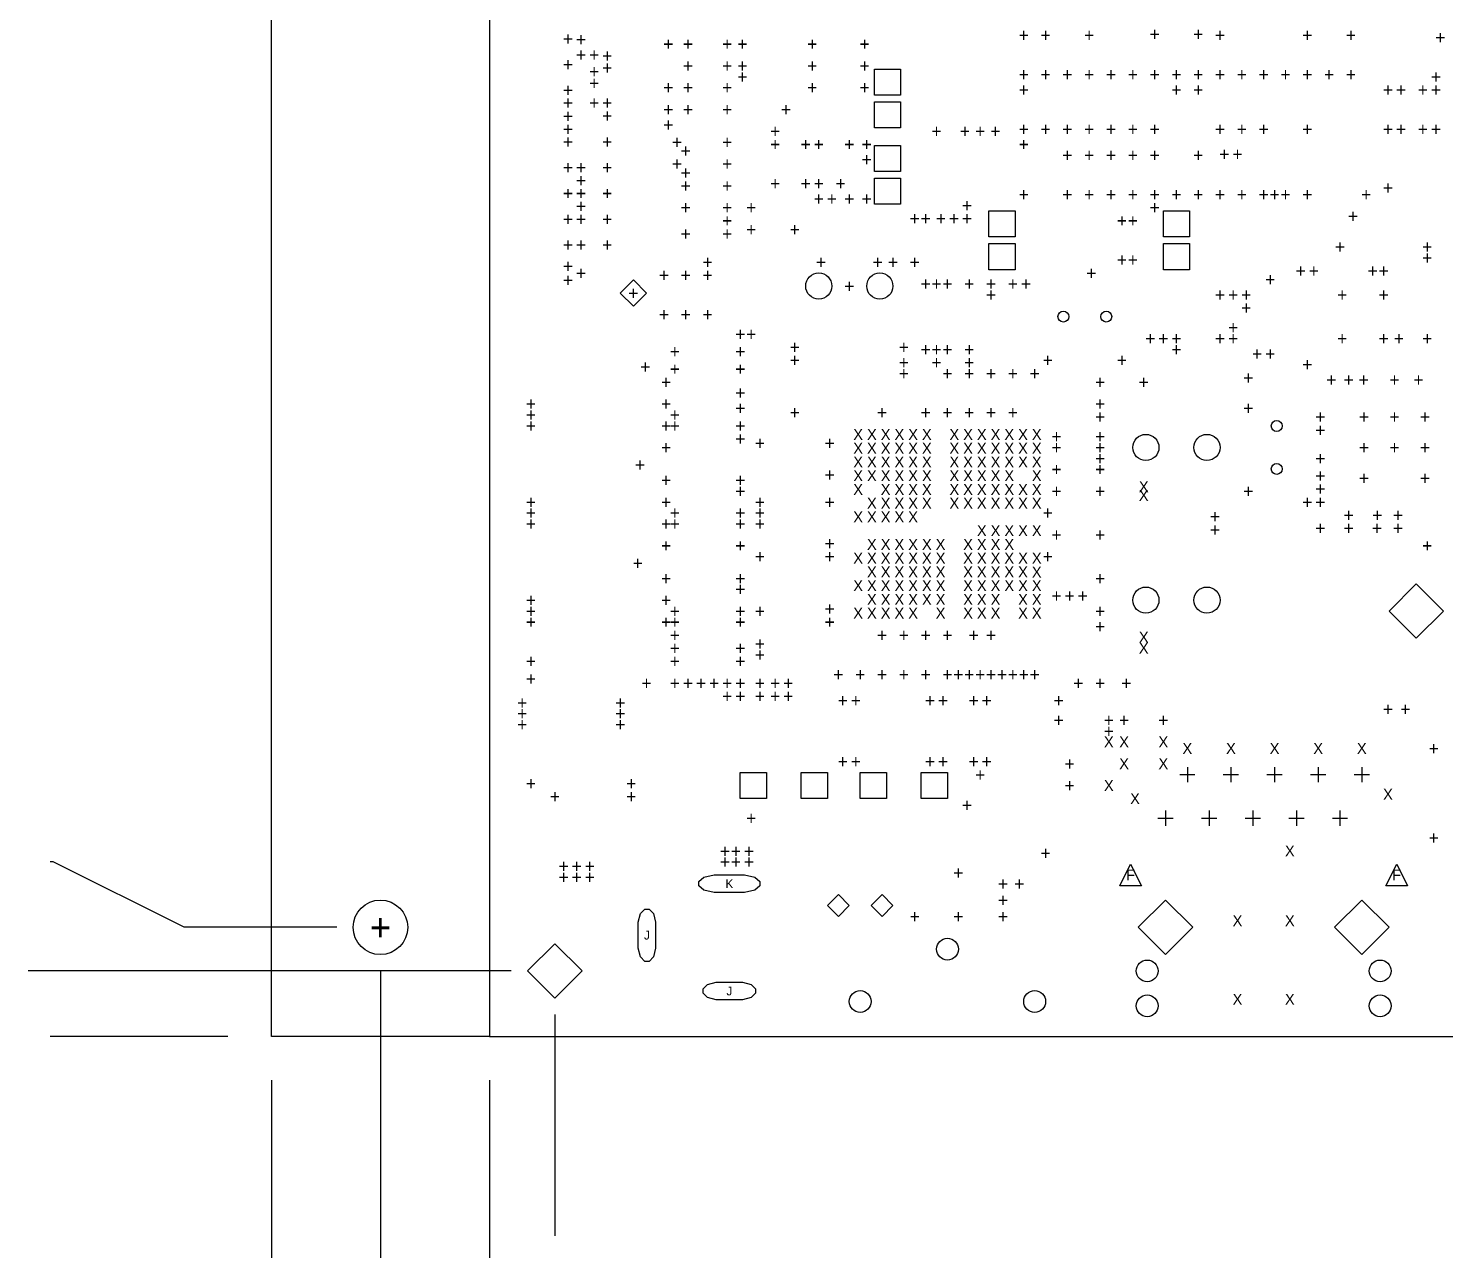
# Model space of a CAD drawing. Extents: x -13980 to 19530, y -9980 to 12032.
# Drawn here: x -1057 to 2190, y -507 to 2311 of the extents above; entities that cross this region are included whole.
import ezdxf
from ezdxf.enums import TextEntityAlignment as Align

# ---------------------------------------------------------------- set-up
doc = ezdxf.new("R2010")
doc.units = 0
doc.header["$MEASUREMENT"] = 0
doc.layers.get('0').update_dxf_attribs({"color": 1, "linetype": 'CONTINUOUS'})
doc.layers.add('1', color=6, linetype='CONTINUOUS')

# ---------------------------------------------------------------- blocks, each defined once
blk = doc.blocks.new('FIGURE_SQUARE')
blk.add_lwpolyline([(-0.5, -0.5), (-0.5, 0.5), (0.5, 0.5), (0.5, -0.5)], close=True)
blk = doc.blocks.new('FIGURE_CIRCLE')
blk.add_circle((0, 0), 0.5)
blk = doc.blocks.new('FIGURE_DIAMOND')
blk.add_lwpolyline([(-0.5, 0), (0, 0.5), (0.5, 0), (0, -0.5)], close=True)
blk = doc.blocks.new('FIGURE_OBLONG')
blk.add_lwpolyline([(-0.5, -0.125), (-0.5, 0.125), (-0.416, 0.375), (-0.25, 0.5), (0.25, 0.5), (0.416, 0.375), (0.5, 0.125), (0.5, -0.125), (0.416, -0.375), (0.25, -0.5), (-0.25, -0.5), (-0.416, -0.375)], close=True)
blk = doc.blocks.new('FIGURE_TRI')
blk.add_lwpolyline([(-0.5, -0.5), (0, 0.5), (0.5, -0.5)], close=True)
blk = doc.blocks.new('FIGURE_CROSS')
for points in [[(-0.5, 0), (0.5, 0)], [(0, 0.5), (0, -0.5)]]:
    blk.add_lwpolyline(points)

msp = doc.modelspace()

# ---------------------------------------------------------------- linework, layer by layer
at = {"layer": '1'}
for points in [[(0, 0), (-500, 0), (-500, 4200), (0, 4200)], [(-350, 250), (-700, 250), (-1000, 400), (-1007.25, 400)], [(50, 150), (-1057.25, 150)], [(-250, 150), (-250, -507.25)], [(150, 50), (150, -457.25)], [(-600, 0), (-1007.25, 0)], [(-500, -100), (-500, -507.25)], [(0, -100), (0, -507.25)]]:
    msp.add_lwpolyline(points, dxfattribs=at)
msp.add_lwpolyline([(0, 0), (4200, 0), (4200, 4200), (0, 4200)], close=True, dxfattribs=at)

# ---------------------------------------------------------------- block references
for name, p, xscale, yscale in [('FIGURE_SQUARE', (912.5, 2187.5), 60, 60), ('FIGURE_SQUARE', (912.5, 2112.5), 60, 60), ('FIGURE_SQUARE', (912.5, 2012.5), 60, 60), ('FIGURE_SQUARE', (912.5, 1937.5), 60, 60), ('FIGURE_SQUARE', (1175, 1862.5), 60, 60), ('FIGURE_SQUARE', (1575, 1862.5), 60, 60), ('FIGURE_SQUARE', (1175, 1787.5), 60, 60), ('FIGURE_SQUARE', (1575, 1787.5), 60, 60), ('FIGURE_DIAMOND', (329.96, 1703.93), 60, 60), ('FIGURE_CIRCLE', (755, 1720), 60, 60), ('FIGURE_CIRCLE', (895, 1720), 60, 60), ('FIGURE_CIRCLE', (1315.79, 1650), 25, 25), ('FIGURE_CIRCLE', (1414.21, 1650), 25, 25), ('FIGURE_CIRCLE', (1805, 1399.21), 25, 25), ('FIGURE_CIRCLE', (1505, 1350), 60, 60), ('FIGURE_CIRCLE', (1645, 1350), 60, 60), ('FIGURE_CIRCLE', (1805, 1300.79), 25, 25), ('FIGURE_CIRCLE', (1505, 1000), 60, 60), ('FIGURE_CIRCLE', (1645, 1000), 60, 60), ('FIGURE_DIAMOND', (2125, 975), 125, 125), ('FIGURE_CROSS', (1600, 600), 35, 35), ('FIGURE_CROSS', (1700, 600), 35, 35), ('FIGURE_CROSS', (1800, 600), 35, 35), ('FIGURE_CROSS', (1900, 600), 35, 35), ('FIGURE_CROSS', (2000, 600), 35, 35), ('FIGURE_SQUARE', (605, 575), 60, 60), ('FIGURE_SQUARE', (745, 575), 60, 60), ('FIGURE_SQUARE', (880, 575), 60, 60), ('FIGURE_SQUARE', (1020, 575), 60, 60), ('FIGURE_CROSS', (1550, 500), 35, 35), ('FIGURE_CROSS', (1650, 500), 35, 35), ('FIGURE_CROSS', (1750, 500), 35, 35), ('FIGURE_CROSS', (1850, 500), 35, 35), ('FIGURE_CROSS', (1950, 500), 35, 35), ('FIGURE_TRI', (1470, 370), 50, 50), ('FIGURE_TRI', (2080, 370), 50, 50), ('FIGURE_OBLONG', (550, 350), 140, 40), ('FIGURE_DIAMOND', (800, 300), 50, 50), ('FIGURE_DIAMOND', (900, 300), 50, 50), ('FIGURE_CIRCLE', (-250, 250), 125, 125), ('FIGURE_DIAMOND', (1550, 250), 125, 125), ('FIGURE_DIAMOND', (2000, 250), 125, 125), ('FIGURE_DIAMOND', (150, 150), 125, 125), ('FIGURE_CIRCLE', (1050, 200), 50, 50), ('FIGURE_CIRCLE', (1508, 150), 50, 50), ('FIGURE_CIRCLE', (2042, 150), 50, 50), ('FIGURE_CIRCLE', (850, 80), 50, 50), ('FIGURE_CIRCLE', (1250, 80), 50, 50), ('FIGURE_CIRCLE', (1508, 70), 50, 50), ('FIGURE_CIRCLE', (2042, 70), 50, 50)]:
    msp.add_blockref(name, p, dxfattribs=dict(at, xscale=xscale, yscale=yscale))
at = {"layer": '1', "xscale": 120, "yscale": 40}
for p, rotation in [((361, 232), 270), ((550, 104), 180)]:
    msp.add_blockref('FIGURE_OBLONG', p, dxfattribs=dict(at, rotation=rotation))

# ---------------------------------------------------------------- texts
at = {"layer": '1'}
for s, height, p in [('+', 30, (1525, 2297.56)), ('+', 30, (1625, 2297.56)), ('+', 30, (180, 2287)), ('+', 30, (210, 2285)), ('+', 30, (410, 2275)), ('+', 30, (455, 2275)), ('+', 30, (545, 2275)), ('+', 30, (580, 2275)), ('+', 30, (740, 2275)), ('+', 30, (860, 2275)), ('+', 30, (1225, 2295)), ('+', 30, (1275, 2295)), ('+', 30, (1375, 2295)), ('+', 30, (1675, 2295)), ('+', 30, (1875, 2295)), ('+', 30, (1975, 2295)), ('+', 30, (2180, 2290)), ('+', 30, (210, 2250)), ('+', 30, (240, 2250)), ('+', 30, (270, 2247.63)), ('+', 30, (180, 2227.95)), ('+', 30, (240, 2211.84)), ('+', 30, (270, 2220)), ('+', 30, (455, 2225)), ('+', 30, (545, 2225)), ('+', 30, (580, 2225)), ('+', 30, (580, 2200)), ('+', 30, (740, 2225)), ('+', 30, (860, 2225)), ('+', 30, (1225, 2205)), ('+', 30, (1275, 2205)), ('+', 30, (1325, 2205)), ('+', 30, (1375, 2205)), ('+', 30, (1425, 2205)), ('+', 30, (1475, 2205)), ('+', 30, (1525, 2205)), ('+', 30, (1575, 2205)), ('+', 30, (1625, 2205)), ('+', 30, (1675, 2205)), ('+', 30, (1725, 2205)), ('+', 30, (1775, 2205)), ('+', 30, (1825, 2205)), ('+', 30, (1875, 2205)), ('+', 30, (1925, 2205)), ('+', 30, (1975, 2205)), ('+', 30, (2170, 2200)), ('+', 30, (180, 2168.89)), ('+', 30, (240, 2185)), ('+', 30, (410, 2175)), ('+', 30, (455, 2175)), ('+', 30, (545, 2175)), ('+', 30, (740, 2175)), ('+', 30, (860, 2175)), ('+', 30, (1225, 2170)), ('+', 30, (1575, 2170)), ('+', 30, (1625, 2170)), ('+', 30, (2060, 2170)), ('+', 30, (2090, 2170)), ('+', 30, (2140, 2170)), ('+', 30, (2170, 2170)), ('+', 30, (180, 2140)), ('+', 30, (240, 2140)), ('+', 30, (270, 2140)), ('+', 30, (180, 2109.84)), ('+', 30, (270, 2110)), ('+', 30, (410, 2125)), ('+', 30, (455, 2125)), ('+', 30, (545, 2125)), ('+', 30, (680, 2125)), ('+', 30, (180, 2080)), ('+', 30, (410, 2090)), ('+', 30, (655, 2075)), ('+', 30, (1025, 2075)), ('+', 30, (1090, 2075)), ('+', 30, (1125, 2075)), ('+', 30, (1160, 2075)), ('+', 30, (1225, 2080)), ('+', 30, (1275, 2080)), ('+', 30, (1325, 2080)), ('+', 30, (1375, 2080)), ('+', 30, (1425, 2080)), ('+', 30, (1475, 2080)), ('+', 30, (1525, 2080)), ('+', 30, (1675, 2080)), ('+', 30, (1725, 2080)), ('+', 30, (1775, 2080)), ('+', 30, (1875, 2080)), ('+', 30, (2060, 2080)), ('+', 30, (2090, 2080)), ('+', 30, (2140, 2080)), ('+', 30, (2170, 2080)), ('+', 30, (180, 2050.78)), ('+', 30, (270, 2050.78)), ('+', 30, (430, 2050)), ('+', 30, (545, 2050)), ('+', 30, (655, 2045)), ('+', 30, (725, 2045)), ('+', 30, (755, 2045)), ('+', 30, (825, 2045)), ('+', 30, (865, 2045)), ('+', 30, (1225, 2045)), ('+', 30, (450, 2030)), ('+', 30, (865, 2010)), ('+', 30, (1325, 2020)), ('+', 30, (1375, 2020)), ('+', 30, (1425, 2020)), ('+', 30, (1475, 2020)), ('+', 30, (1525, 2020)), ('+', 30, (1625, 2020)), ('+', 30, (1685, 2022.56)), ('+', 30, (1715, 2022.56)), ('+', 30, (180, 1991.73)), ('+', 30, (210, 1991.73)), ('+', 30, (270, 1991.73)), ('+', 30, (430, 2000)), ('+', 30, (450, 1980)), ('+', 30, (545, 2000)), ('+', 30, (210, 1962.2)), ('+', 30, (450, 1950)), ('+', 30, (545, 1950)), ('+', 30, (655, 1955)), ('+', 30, (725, 1955)), ('+', 30, (755, 1955)), ('+', 30, (805, 1955)), ('+', 30, (2060, 1945)), ('+', 30, (180, 1932.67)), ('+', 30, (210, 1932.67)), ('+', 30, (270, 1932.67)), ('+', 30, (755, 1920)), ('+', 30, (785, 1920)), ('+', 30, (825, 1920)), ('+', 30, (865, 1920)), ('+', 30, (1225, 1930)), ('+', 30, (1325, 1930)), ('+', 30, (1375, 1930)), ('+', 30, (1425, 1930)), ('+', 30, (1475, 1930)), ('+', 30, (1525, 1930)), ('+', 30, (1575, 1930)), ('+', 30, (1625, 1930)), ('+', 30, (1675, 1930)), ('+', 30, (1725, 1930)), ('+', 30, (1775, 1930)), ('+', 30, (1800, 1930)), ('+', 30, (1825, 1930)), ('+', 30, (1875, 1930)), ('+', 30, (2010, 1930)), ('+', 30, (180, 1873.62)), ('+', 30, (210, 1903.14)), ('+', 30, (210, 1873.62)), ('+', 30, (270, 1873.62)), ('+', 30, (450, 1900)), ('+', 30, (545, 1900)), ('+', 30, (600, 1900)), ('+', 30, (975, 1875)), ('+', 30, (1000, 1875)), ('+', 30, (1035, 1875)), ('+', 30, (1065, 1875)), ('+', 30, (1095, 1905)), ('+', 30, (1095, 1875)), ('+', 30, (1525, 1900)), ('+', 30, (1980, 1880)), ('+', 30, (545, 1870)), ('+', 30, (600, 1850)), ('+', 30, (700, 1850)), ('+', 30, (1450, 1870)), ('+', 30, (1475, 1870)), ('+', 30, (180, 1814.56)), ('+', 30, (210, 1814.56)), ('+', 30, (270, 1814.56)), ('+', 30, (450, 1840)), ('+', 30, (545, 1840)), ('+', 30, (1950, 1810)), ('+', 30, (2150, 1810)), ('+', 30, (1450, 1780)), ('+', 30, (1475, 1780)), ('+', 30, (2150, 1785)), ('+', 30, (180, 1765.72)), ('+', 30, (210, 1750)), ('+', 30, (400, 1745)), ('+', 30, (450, 1745)), ('+', 30, (500, 1775)), ('+', 30, (500, 1745)), ('+', 30, (760, 1775)), ('+', 30, (890, 1775)), ('+', 30, (925, 1775)), ('+', 30, (975, 1775)), ('+', 30, (1380, 1750)), ('+', 30, (1860, 1755)), ('+', 30, (1890, 1755)), ('+', 30, (2025, 1755)), ('+', 30, (2050, 1755)), ('+', 30, (180, 1733.78)), ('+', 30, (825, 1720)), ('+', 30, (1000, 1725)), ('+', 30, (1025, 1725)), ('+', 30, (1050, 1725)), ('+', 30, (1100, 1725)), ('+', 30, (1150, 1725)), ('+', 30, (1200, 1725)), ('+', 30, (1230, 1725)), ('+', 30, (1790, 1735)), ('+', 30, (329.96, 1703.93)), ('+', 30, (1150, 1700)), ('+', 30, (1675, 1700)), ('+', 30, (1705, 1700)), ('+', 30, (1735, 1700)), ('+', 30, (1955, 1700)), ('+', 30, (2050, 1700)), ('+', 30, (400, 1655)), ('+', 30, (450, 1655)), ('+', 30, (500, 1655)), ('+', 30, (1735, 1670)), ('+', 30, (1705, 1625)), ('+', 30, (575, 1610)), ('+', 30, (600, 1610)), ('+', 30, (1515, 1600)), ('+', 30, (1545, 1600)), ('+', 30, (1575, 1600)), ('+', 30, (1675, 1600)), ('+', 30, (1705, 1600)), ('+', 30, (1955, 1600)), ('+', 30, (2050, 1600)), ('+', 30, (2085, 1600)), ('+', 30, (2150, 1600)), ('+', 30, (425, 1570)), ('+', 30, (575, 1570)), ('+', 30, (700, 1580)), ('+', 30, (700, 1550)), ('+', 30, (950, 1580)), ('+', 30, (1000, 1575)), ('+', 30, (1025, 1575)), ('+', 30, (1050, 1575)), ('+', 30, (1100, 1575)), ('+', 30, (1280, 1550)), ('+', 30, (1450, 1550)), ('+', 30, (1575, 1575)), ('+', 30, (1760, 1565)), ('+', 30, (1790, 1565)), ('+', 30, (357.5, 1535)), ('+', 30, (425, 1530)), ('+', 30, (575, 1530)), ('+', 30, (950, 1545)), ('+', 30, (950, 1520)), ('+', 30, (1025, 1545)), ('+', 30, (1050, 1520)), ('+', 30, (1100, 1545)), ('+', 30, (1100, 1520)), ('+', 30, (1150, 1520)), ('+', 30, (1200, 1520)), ('+', 30, (1250, 1520)), ('+', 30, (1875, 1540)), ('+', 30, (405, 1500)), ('+', 30, (1400, 1500)), ('+', 30, (1500, 1500)), ('+', 30, (1740, 1510)), ('+', 30, (1930, 1505)), ('+', 30, (1970, 1505)), ('+', 30, (2004.13, 1505)), ('+', 30, (2075, 1505)), ('+', 30, (2130, 1505)), ('+', 30, (575, 1475)), ('+', 30, (95, 1450)), ('+', 30, (95, 1425)), ('+', 30, (405, 1450)), ('+', 30, (425, 1425)), ('+', 30, (575, 1440)), ('+', 30, (700, 1430)), ('+', 30, (900, 1430)), ('+', 30, (1000, 1430)), ('+', 30, (1050, 1430)), ('+', 30, (1100, 1430)), ('+', 30, (1150, 1430)), ('+', 30, (1200, 1430)), ('+', 30, (1400, 1450)), ('+', 30, (1400, 1420)), ('+', 30, (1740, 1440)), ('+', 30, (1905, 1420)), ('+', 30, (2005, 1420)), ('+', 30, (2075, 1420)), ('+', 30, (2145, 1420)), ('+', 30, (95, 1400)), ('+', 30, (405, 1400)), ('+', 30, (425, 1400)), ('+', 30, (575, 1400)), ('+', 30, (1905, 1390)), ('+', 30, (575, 1370)), ('+', 30, (620, 1360)), ('+', 30, (780, 1360)), ('X', 25, (845.27, 1379.73)), ('X', 25, (876.77, 1379.73)), ('X', 25, (908.27, 1379.73)), ('X', 25, (939.76, 1379.73)), ('X', 25, (971.26, 1379.73)), ('X', 25, (1002.75, 1379.73)), ('X', 25, (1065.75, 1379.73)), ('X', 25, (1097.25, 1379.73)), ('X', 25, (1128.74, 1379.73)), ('X', 25, (1160.24, 1379.73)), ('X', 25, (1191.73, 1379.73)), ('X', 25, (1223.23, 1379.73)), ('X', 25, (1254.73, 1379.73)), ('+', 30, (1300, 1375)), ('+', 30, (1400, 1375)), ('+', 30, (405, 1350)), ('X', 25, (845.27, 1348.23)), ('X', 25, (876.77, 1348.23)), ('X', 25, (908.27, 1348.23)), ('X', 25, (939.76, 1348.23)), ('X', 25, (971.26, 1348.23)), ('X', 25, (1002.75, 1348.23)), ('X', 25, (1065.75, 1348.23)), ('X', 25, (1097.25, 1348.23)), ('X', 25, (1128.74, 1348.23)), ('X', 25, (1160.24, 1348.23)), ('X', 25, (1191.73, 1348.23)), ('X', 25, (1223.23, 1348.23)), ('X', 25, (1254.73, 1348.23)), ('+', 30, (1300, 1350)), ('+', 30, (1400, 1350)), ('+', 30, (1400, 1325)), ('+', 30, (1905, 1325)), ('+', 30, (2005, 1350)), ('+', 30, (2075, 1350)), ('+', 30, (2145, 1350)), ('+', 30, (345, 1310)), ('X', 25, (845.27, 1316.73)), ('X', 25, (876.77, 1316.73)), ('X', 25, (908.27, 1316.73)), ('X', 25, (939.76, 1316.73)), ('X', 25, (971.26, 1316.73)), ('X', 25, (1002.75, 1316.73)), ('X', 25, (1065.75, 1316.73)), ('X', 25, (1097.25, 1316.73)), ('X', 25, (1128.74, 1316.73)), ('X', 25, (1160.24, 1316.73)), ('X', 25, (1191.73, 1316.73)), ('X', 25, (1223.23, 1316.73)), ('X', 25, (1254.73, 1316.73)), ('+', 30, (1300, 1300)), ('+', 30, (1400, 1300)), ('+', 30, (405, 1275)), ('+', 30, (575, 1275)), ('+', 30, (780, 1287.5)), ('X', 25, (845.27, 1285.24)), ('X', 25, (876.77, 1285.24)), ('X', 25, (908.27, 1285.24)), ('X', 25, (939.76, 1285.24)), ('X', 25, (971.26, 1285.24)), ('X', 25, (1002.75, 1285.24)), ('X', 25, (1065.75, 1285.24)), ('X', 25, (1097.25, 1285.24)), ('X', 25, (1128.74, 1285.24)), ('X', 25, (1160.24, 1285.24)), ('X', 25, (1191.73, 1285.24)), ('X', 25, (1254.73, 1285.24)), ('X', 25, (1500, 1260)), ('+', 30, (1905, 1285)), ('+', 30, (2005, 1280)), ('+', 30, (2145, 1280)), ('+', 30, (95, 1225)), ('+', 30, (405, 1225)), ('+', 30, (575, 1250)), ('+', 30, (620, 1225)), ('+', 30, (780, 1225)), ('X', 25, (845.27, 1253.74)), ('X', 25, (876.77, 1222.25)), ('X', 25, (908.27, 1253.74)), ('X', 25, (908.27, 1222.24)), ('X', 25, (939.76, 1253.74)), ('X', 25, (939.76, 1222.25)), ('X', 25, (971.26, 1253.74)), ('X', 25, (971.26, 1222.25)), ('X', 25, (1002.75, 1253.74)), ('X', 25, (1002.75, 1222.25)), ('X', 25, (1065.75, 1253.74)), ('X', 25, (1065.75, 1222.25)), ('X', 25, (1097.25, 1253.74)), ('X', 25, (1097.25, 1222.25)), ('X', 25, (1128.74, 1253.74)), ('X', 25, (1128.74, 1222.25)), ('X', 25, (1160.24, 1253.74)), ('X', 25, (1160.24, 1222.25)), ('X', 25, (1191.73, 1253.74)), ('X', 25, (1191.73, 1222.24)), ('X', 25, (1223.23, 1253.74)), ('X', 25, (1223.23, 1222.25)), ('X', 25, (1254.73, 1253.74)), ('X', 25, (1254.73, 1222.25)), ('+', 30, (1300, 1250)), ('+', 30, (1400, 1250)), ('X', 25, (1500, 1240)), ('+', 30, (1740, 1250)), ('+', 30, (1875, 1225)), ('+', 30, (1905, 1255)), ('+', 30, (1905, 1225)), ('+', 30, (95, 1200)), ('+', 30, (425, 1200)), ('+', 30, (575, 1200)), ('+', 30, (620, 1200)), ('X', 25, (845.27, 1190.75)), ('X', 25, (876.77, 1190.75)), ('X', 25, (908.27, 1190.75)), ('X', 25, (939.76, 1190.75)), ('X', 25, (971.26, 1190.75)), ('+', 30, (1280, 1200)), ('+', 30, (1663.47, 1191.52)), ('+', 30, (1970, 1195)), ('+', 30, (2035.63, 1195)), ('+', 30, (2082.87, 1195)), ('+', 30, (95, 1175)), ('+', 30, (405, 1175)), ('+', 30, (425, 1175)), ('+', 30, (575, 1175)), ('+', 30, (620, 1175)), ('X', 25, (1128.74, 1159.25)), ('X', 25, (1160.24, 1159.25)), ('X', 25, (1191.73, 1159.25)), ('X', 25, (1223.23, 1159.25)), ('X', 25, (1254.73, 1159.25)), ('+', 30, (1663.47, 1161.52)), ('+', 30, (1905, 1165)), ('+', 30, (1970, 1165)), ('+', 30, (2034.84, 1165)), ('+', 30, (2082.87, 1165)), ('+', 30, (780, 1130)), ('X', 25, (876.77, 1127.75)), ('X', 25, (908.27, 1127.75)), ('X', 25, (939.76, 1127.75)), ('X', 25, (971.26, 1127.75)), ('X', 25, (1002.75, 1127.75)), ('X', 25, (1034.25, 1127.75)), ('X', 25, (1097.25, 1127.75)), ('X', 25, (1128.74, 1127.75)), ('X', 25, (1160.24, 1127.75)), ('X', 25, (1191.73, 1127.75)), ('+', 30, (1300, 1150)), ('+', 30, (1400, 1150)), ('+', 30, (405, 1125)), ('+', 30, (575, 1125)), ('+', 30, (620, 1100)), ('+', 30, (780, 1100)), ('X', 25, (845.27, 1096.26)), ('X', 25, (876.77, 1096.26)), ('X', 25, (908.27, 1096.26)), ('X', 25, (939.76, 1096.26)), ('X', 25, (971.26, 1096.26)), ('X', 25, (1002.75, 1096.26)), ('X', 25, (1034.25, 1096.26)), ('X', 25, (1097.25, 1096.26)), ('X', 25, (1128.74, 1096.26)), ('X', 25, (1160.24, 1096.26)), ('X', 25, (1191.73, 1096.26)), ('X', 25, (1223.23, 1096.26)), ('X', 25, (1254.73, 1096.26)), ('+', 30, (1280, 1100)), ('+', 30, (2150, 1125)), ('+', 30, (340, 1085)), ('X', 25, (876.77, 1064.76)), ('X', 25, (908.27, 1064.76)), ('X', 25, (939.76, 1064.76)), ('X', 25, (971.26, 1064.76)), ('X', 25, (1002.75, 1064.76)), ('X', 25, (1034.25, 1064.76)), ('X', 25, (1097.25, 1064.76)), ('X', 25, (1128.74, 1064.76)), ('X', 25, (1160.24, 1064.76)), ('X', 25, (1191.73, 1064.76)), ('X', 25, (1223.23, 1064.76)), ('X', 25, (1254.73, 1064.16)), ('+', 30, (405, 1050)), ('+', 30, (575, 1050)), ('X', 25, (845.27, 1033.27)), ('X', 25, (876.77, 1033.27)), ('X', 25, (908.27, 1033.27)), ('X', 25, (939.76, 1033.27)), ('X', 25, (971.26, 1033.27)), ('X', 25, (1002.75, 1033.27)), ('X', 25, (1034.25, 1033.27)), ('X', 25, (1097.25, 1033.27)), ('X', 25, (1128.74, 1033.27)), ('X', 25, (1160.24, 1033.27)), ('X', 25, (1191.73, 1033.27)), ('X', 25, (1223.23, 1033.27)), ('X', 25, (1254.73, 1033.27)), ('+', 30, (1400, 1050)), ('+', 30, (95, 1000)), ('+', 30, (405, 1000)), ('+', 30, (575, 1025)), ('X', 25, (876.77, 1001.77)), ('X', 25, (908.27, 1001.77)), ('X', 25, (939.76, 1001.77)), ('X', 25, (971.26, 1001.77)), ('X', 25, (1002.75, 1001.77)), ('X', 25, (1034.25, 1001.77)), ('X', 25, (1097.25, 1001.77)), ('X', 25, (1128.74, 1001.77)), ('X', 25, (1160.24, 1001.77)), ('X', 25, (1223.23, 1001.77)), ('X', 25, (1254.73, 1001.77)), ('+', 30, (1300, 1010)), ('+', 30, (1330, 1010)), ('+', 30, (1360, 1010)), ('+', 30, (95, 975)), ('+', 30, (425, 975)), ('+', 30, (575, 975)), ('+', 30, (620, 975)), ('+', 30, (780, 980)), ('X', 25, (845.27, 970.27)), ('X', 25, (876.77, 970.27)), ('X', 25, (908.27, 970.27)), ('X', 25, (939.76, 970.27)), ('X', 25, (971.26, 970.27)), ('X', 25, (1034.25, 970.27)), ('X', 25, (1097.25, 970.27)), ('X', 25, (1128.74, 970.27)), ('X', 25, (1160.24, 970.27)), ('X', 25, (1223.23, 970.27)), ('X', 25, (1254.73, 970.27)), ('+', 30, (1400, 975)), ('+', 30, (95, 950)), ('+', 30, (405, 950)), ('+', 30, (425, 950)), ('+', 30, (575, 950)), ('+', 30, (780, 950)), ('+', 30, (1400, 940)), ('+', 30, (425, 920)), ('+', 30, (620, 900)), ('+', 30, (900, 920)), ('+', 30, (950, 920)), ('+', 30, (1000, 920)), ('+', 30, (1050, 920)), ('+', 30, (1110, 920)), ('+', 30, (1150, 920)), ('X', 25, (1500, 915)), ('+', 30, (425, 890)), ('+', 30, (575, 890)), ('+', 30, (620, 875)), ('X', 25, (1500, 890)), ('+', 30, (95, 860)), ('+', 30, (425, 860)), ('+', 30, (575, 860)), ('+', 30, (95, 820)), ('+', 30, (360, 810)), ('+', 30, (425, 810)), ('+', 30, (455, 810)), ('+', 30, (485, 810)), ('+', 30, (515, 810)), ('+', 30, (545, 810)), ('+', 30, (575, 810)), ('+', 30, (620, 810)), ('+', 30, (655, 810)), ('+', 30, (685, 810)), ('+', 30, (800, 830)), ('+', 30, (850, 830)), ('+', 30, (900, 830)), ('+', 30, (950, 830)), ('+', 30, (1000, 830)), ('+', 30, (1050, 830)), ('+', 30, (1075, 830)), ('+', 30, (1100, 830)), ('+', 30, (1125, 830)), ('+', 30, (1150, 830)), ('+', 30, (1175, 830)), ('+', 30, (1200, 830)), ('+', 30, (1225, 830)), ('+', 30, (1250, 830)), ('+', 30, (1350, 810)), ('+', 30, (1400, 810)), ('+', 30, (1460, 810)), ('+', 30, (545, 780)), ('+', 30, (575, 780)), ('+', 30, (620, 780)), ('+', 30, (655, 780)), ('+', 30, (685, 780)), ('+', 30, (810, 770)), ('+', 30, (840, 770)), ('+', 30, (1010, 770)), ('+', 30, (1040, 770)), ('+', 30, (1110, 770)), ('+', 30, (1140, 770)), ('+', 30, (1305, 770)), ('+', 30, (75, 765)), ('+', 30, (75, 740)), ('+', 30, (300, 765)), ('+', 30, (300, 740)), ('+', 30, (2060, 750)), ('+', 30, (2100, 750)), ('+', 30, (75, 715)), ('+', 30, (300, 715)), ('+', 30, (1305, 725)), ('+', 30, (1420, 725)), ('+', 30, (1455, 725)), ('+', 30, (1545, 725)), ('X', 25, (1420, 675)), ('+', 30, (1420, 700)), ('X', 25, (1455, 675)), ('X', 25, (1545, 675)), ('X', 25, (1600, 660)), ('X', 25, (1700, 660)), ('X', 25, (1800, 660)), ('X', 25, (1900, 660)), ('X', 25, (2000, 660)), ('+', 30, (2165, 660)), ('+', 30, (810, 630)), ('+', 30, (840, 630)), ('+', 30, (1010, 630)), ('+', 30, (1040, 630)), ('+', 30, (1110, 630)), ('+', 30, (1140, 630)), ('+', 30, (1330, 625)), ('X', 25, (1455, 625)), ('X', 25, (1545, 625)), ('+', 30, (95, 580)), ('+', 30, (325, 580)), ('+', 30, (1125, 600)), ('+', 30, (1330, 575)), ('X', 25, (1420, 575)), ('+', 30, (150, 550)), ('+', 30, (325, 550)), ('X', 25, (1480, 545)), ('X', 25, (2060, 555)), ('+', 30, (1095, 530)), ('+', 30, (600, 500)), ('+', 30, (2165, 455)), ('+', 30, (540, 425)), ('+', 30, (565, 425)), ('+', 30, (595, 425)), ('+', 30, (1275, 420)), ('X', 25, (1835, 425)), ('+', 30, (170, 390)), ('+', 30, (200, 390)), ('+', 30, (230, 390)), ('+', 30, (540, 400)), ('+', 30, (565, 400)), ('+', 30, (595, 400)), ('+', 30, (170, 365)), ('+', 30, (200, 365)), ('+', 30, (230, 365)), ('K', 20, (550, 350)), ('+', 30, (1075, 375)), ('+', 30, (1177.4, 349.9)), ('+', 30, (1215, 350)), ('F', 25, (1470, 370)), ('F', 25, (2080, 370)), ('+', 30, (1177.5, 312.5)), ('+', 62.5, (-250, 250)), ('+', 30, (975.1, 275.1)), ('+', 30, (1075, 275)), ('+', 30, (1177.4, 275.1)), ('X', 25, (1715, 265)), ('X', 25, (1835, 265)), ('J', 20, (361, 232)), ('J', 20, (550, 104)), ('X', 25, (1715, 85)), ('X', 25, (1835, 85))]:
    msp.add_text(s, height=height, dxfattribs=at).set_placement(p, align=Align.MIDDLE_CENTER)

doc.saveas('drawing.dxf')
